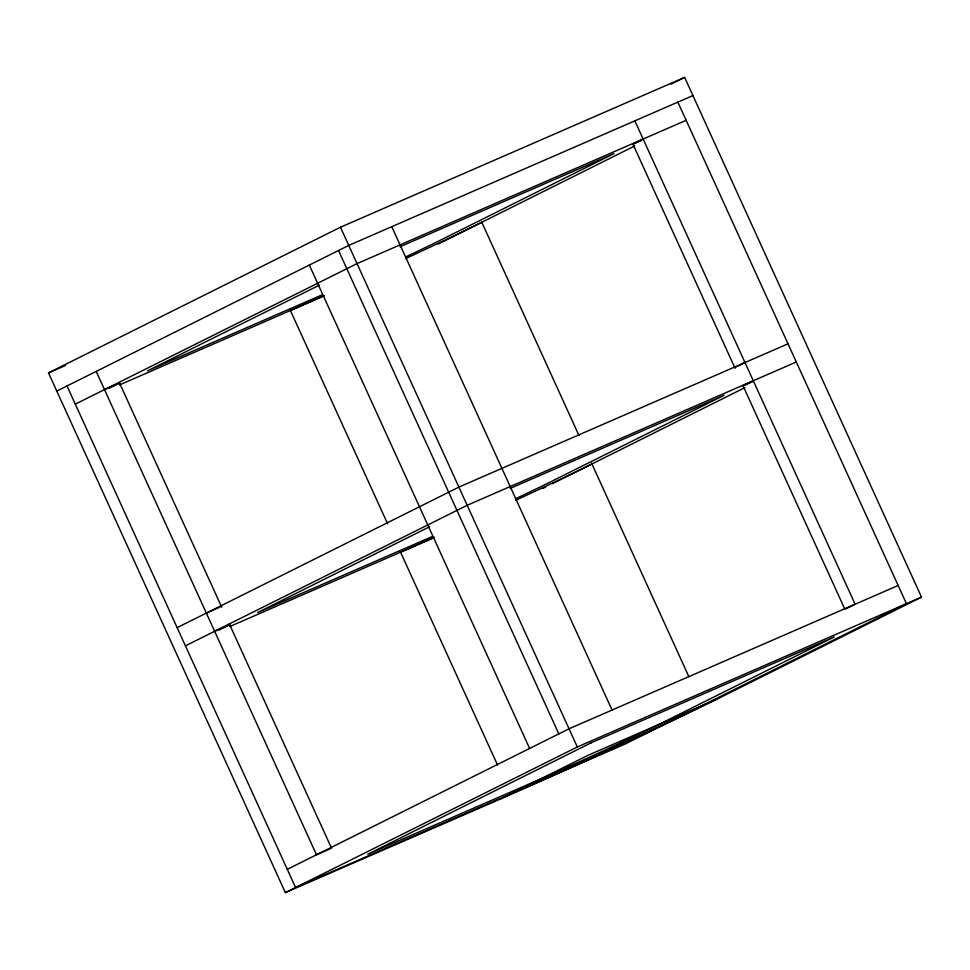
<?xml version="1.0" encoding="UTF-8"?>
<svg xmlns="http://www.w3.org/2000/svg" width="970" height="970" viewBox="0 0 970 970"><rect width="100%" height="100%" fill="white"/><g stroke="black" fill="none" stroke-linecap="round" stroke-linejoin="round"><path stroke-width="1.45" d="M48.5 372.88L340.458 227.222L684.638 77.382L921.5 597.12L717.121 699.079A171.399 4.183 -24.5 0 1 500.471 798.965L285.362 892.618L48.5 372.88L65.16 365.629M671.107 84.135L684.638 77.382M56.794 391.068L348.751 245.41L692.932 95.569M75.296 404.163L357.045 263.61L686.166 120.316M108.931 388.339L119.552 383.041L104.493 389.6M319.433 285.107L147.513 370.867L319.603 295.947A94.272 2.304 -24.5 0 0 322.428 294.71M643.134 139.049L632.925 144.142L641.243 140.517M438.282 243.979L634.683 145.997M177.146 627.651L458.895 487.098L788.016 343.804M736.048 366.999L744.984 362.537M185.44 645.838L467.188 505.285L796.297 362.004M219.075 630.015L229.696 624.716L214.637 631.276M429.564 526.783L257.656 612.543L429.746 537.622A94.272 2.304 -24.5 0 0 432.571 536.386M753.278 380.725L743.056 385.83L752.781 381.598M543.006 488.359L545.71 487.013M552.488 483.63L744.827 387.673M287.29 869.338L569.038 728.785L898.147 585.492M846.192 608.675L855.128 604.225L634.853 120.85M285.362 892.618L577.32 746.973L921.5 597.12M500.471 798.965L588.062 755.278L717.121 699.079M400.016 246.756L613.937 153.612L438.767 241.009A94.272 2.304 -24.5 0 1 406.175 256.686M119.528 384.908L323.871 295.935M206.343 613.088L220.032 607.123M510.147 488.431L724.081 395.299L548.911 482.684A94.272 2.304 -24.5 0 1 516.319 498.374M229.672 626.584L432.632 538.229M330.176 848.811L316.487 854.764L96.2 371.401M677.872 102.129L906.441 603.679L624.704 744.232L295.583 887.526L67.015 385.963M632.792 143.851L735.09 368.321M743.238 386.23L844.906 609.318M481.666 221.997L578.993 435.566M591.554 463.126L688.882 676.696M391.771 226.689L612.058 710.052M340.458 227.222L577.32 746.973M338.53 250.515L558.817 733.878M309.333 265.077L529.62 748.44M290.285 310.23L387.612 523.8M400.173 551.36L497.501 764.93M119.419 382.75L221.718 607.22M229.247 623.746L331.546 848.216M481.787 222.275A151.405 3.698 -24.5 0 1 405.533 258.626M324.259 295.583A151.405 3.698 -24.5 0 1 290.406 310.509M702.074 705.639A151.405 3.698 -24.5 0 1 510.693 793.872M591.93 463.951A151.405 3.698 -24.5 0 1 515.664 500.314M434.402 537.271A151.405 3.698 -24.5 0 1 400.549 552.185M591.154 742.802L367.8 854.23L539.89 779.31A94.272 2.304 -24.5 0 0 659.042 724.372L834.224 636.975L591.154 742.802"/></g></svg>
